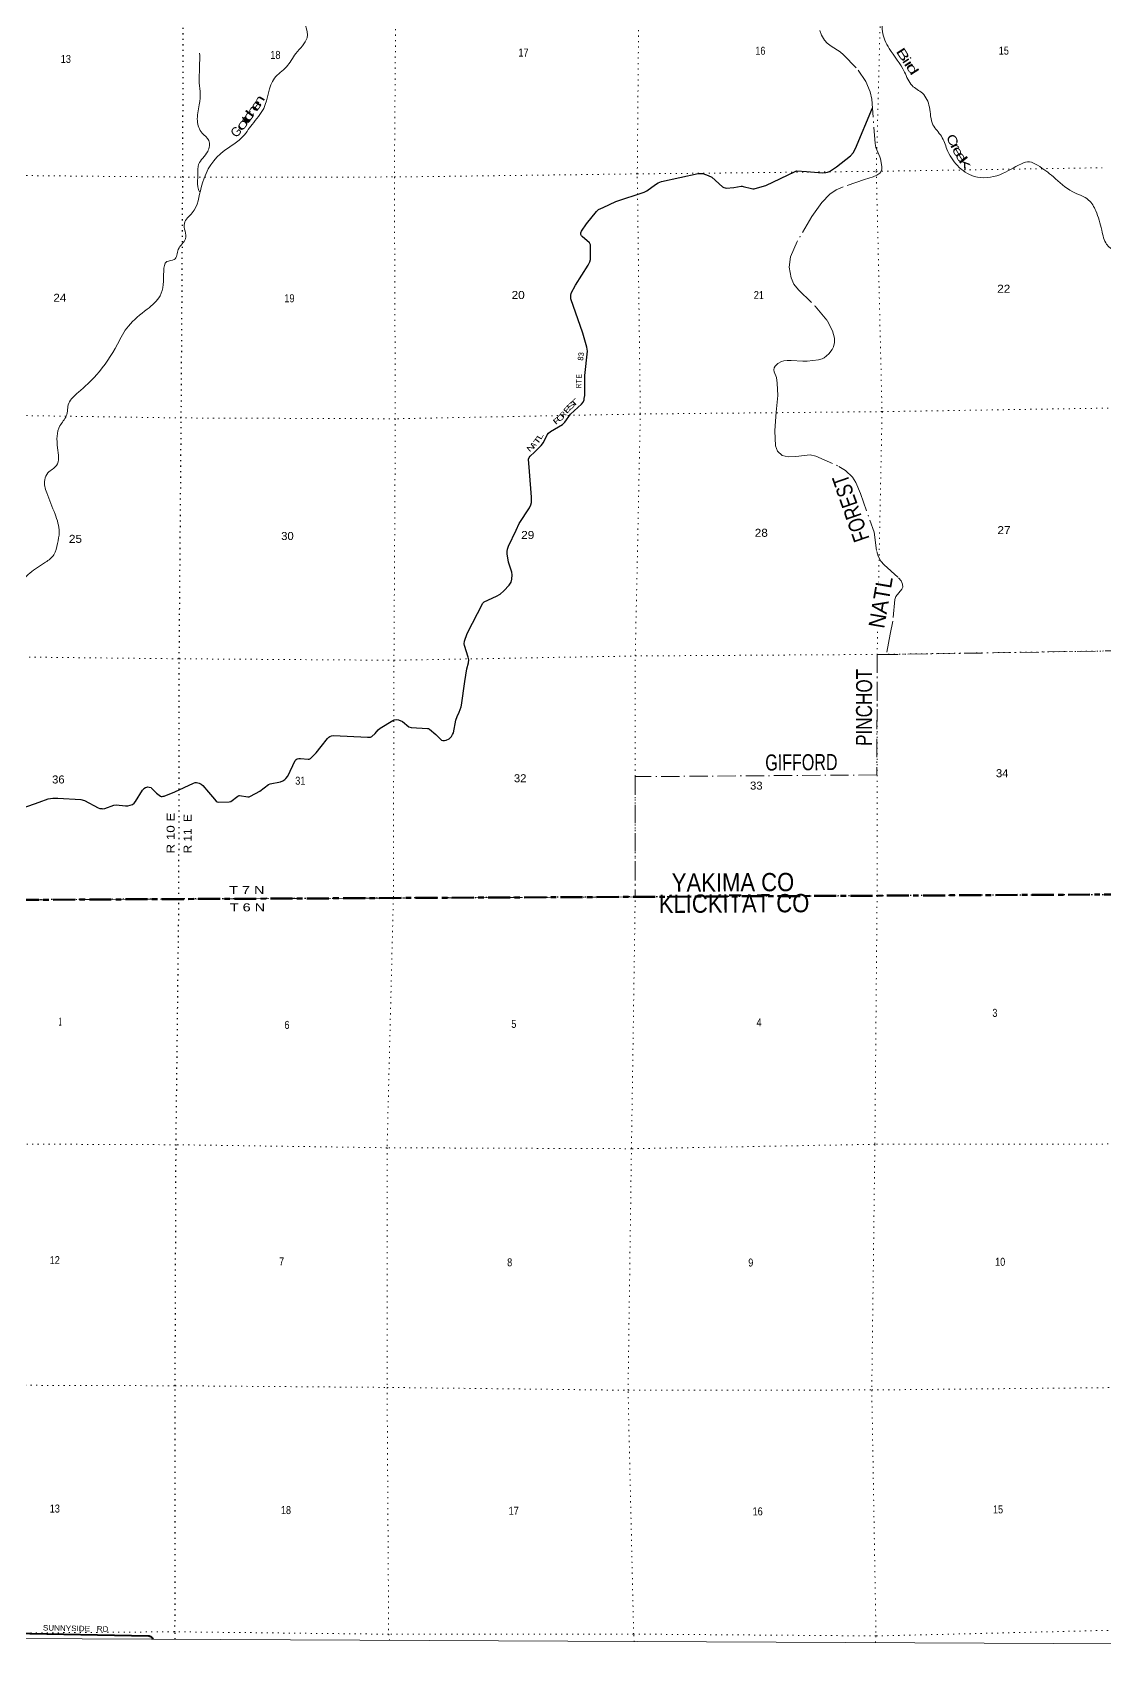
# Model space of a CAD drawing. Header units: feet. Extents: x -254670 to 6, y -549186 to -364975.
# Drawn here: x -126907 to -103482, y -549186 to -513723 of the extents above; entities that cross this region are included whole.
import ezdxf
from ezdxf.enums import TextEntityAlignment as Align

# ---------------------------------------------------------------- set-up
doc = ezdxf.new("R2010")
doc.units = ezdxf.units.FT
doc.header["$LTSCALE"] = 80
for name, pattern in [('DOT_DASHED', [7.7, 5, -1.2, 0.3, -1.2]), ('DOTTED', [1.5, 0.3, -1.2]), ('LONG_DASH_SHORT_DASH', [9.9, 6, -1.2, 1.5, -1.2])]:
    doc.linetypes.add(name, pattern=pattern)
for name, color, linetype, lineweight in [('11', 7, 'LONG_DASH_SHORT_DASH', 60), ('26', 7, 'Continuous', 40), ('29', 7, 'Continuous', 25), ('39', 7, 'Continuous', 13), ('4', 7, 'Continuous', 13), ('44', 7, 'DOT_DASHED', 13), ('6', 7, 'DOTTED', 25), ('7', 7, 'DOTTED', 13)]:
    doc.layers.add(name, color=color, linetype=linetype, lineweight=lineweight)
for name, color, linetype in [('12', 7, 'Continuous'), ('27', 7, 'Continuous'), ('30', 7, 'Continuous'), ('41', 7, 'Continuous')]:
    doc.layers.add(name, color=color, linetype=linetype)

msp = doc.modelspace()

# ---------------------------------------------------------------- linework, layer by layer
at = {"layer": '11'}
msp.add_line((-127247.97, -532686.59), (-95434.91, -532531.66), dxfattribs=at)
at = {"layer": '26'}
msp.add_lwpolyline([(-127336.17, -548715.59), (-124371.06, -548776.62), (-124353.31, -548779.58), (-124326.69, -548789.94), (-124307.46, -548803.26), (-124292.67, -548821.02), (-124274.07, -548852.65)], dxfattribs=at)
at = {"layer": '29'}
for points in [[(-116340.41, -524602.15), (-116272.73, -524460.81), (-116048.92, -524116.57), (-116015.33, -524050.49), (-116006.31, -523996.33), (-116004.93, -523879.96), (-116049.08, -523319.94), (-116069.24, -523052.98), (-116053.67, -523012.28), (-116035.63, -522985.2), (-115935.35, -522901.02), (-115789.43, -522753.11), (-115743.53, -522687.28), (-115662.33, -522518.01), (-115634.57, -522484.85), (-115590.15, -522445.78), (-115327.38, -522291.43), (-115292.42, -522260.71), (-115274.37, -522240.4), (-115148.73, -522071.42), (-114913.75, -521849.63), (-114876.26, -521802.55), (-114855.96, -521755.15), (-114849.19, -521728.07), (-114837.92, -521659.3), (-114834.71, -521223.88), (-114781.52, -520694.37), (-114795.93, -520601.99), (-114884.19, -520294.63), (-115140.18, -519545.14), (-115144.67, -519475.6), (-115133.24, -519422.76), (-115041.44, -519248.56), (-114764.61, -518808.21), (-114728.51, -518735.31), (-114714.98, -518687.91), (-114710.47, -518651.8), (-114710.34, -518541.55), (-114717.24, -518365.16), (-114736.91, -518324.73), (-114894.82, -518187.65), (-114907.84, -518168.81), (-114924.75, -518139.47), (-114925.88, -518103.36), (-114914.06, -518069.18), (-114802.24, -517909.1), (-114583.03, -517636.16), (-114536.41, -517595.13), (-114439.5, -517547.35), (-114158.96, -517422.06), (-113539.82, -517216.37), (-113483.34, -517187.98), (-113295.2, -517044.26), (-113235.32, -517008.73), (-113163.96, -516978.56), (-112362.41, -516805.6), (-112307.14, -516803.35), (-112259.5, -516809.61), (-112140.23, -516850.75), (-112064.93, -516884.63), (-111826.7, -517099.02), (-111799.64, -517112.56), (-111768.96, -517122.59), (-111750.58, -517124.97), (-111581.78, -517109.29), (-111421.83, -517085.48), (-111400.96, -517084.35), (-111376.44, -517088.04), (-111198.52, -517137.39), (-111167.51, -517141.9), (-111139.45, -517139.15), (-110911.5, -517078.71), (-110885.47, -517069.94), (-110244.97, -516760.47), (-110227.49, -516754.83), (-110205.21, -516751.6), (-109996.08, -516762.47), (-109646.69, -516789.81), (-109568.87, -516787.56), (-109533.91, -516778.53), (-109493.16, -516760.46), (-109335.52, -516660.76), (-109034, -516417.16), (-108977.9, -516354.21), (-108924.2, -516259.08), (-108552.72, -515370.71)], [(-120600.8, -529333.27), (-120461.33, -529157.58), (-120431.76, -529130.97), (-120405.82, -529115.17), (-120375.37, -529101.63), (-120332.13, -529095.9), (-119584.05, -529128.98), (-119522.76, -529128.71), (-119488.92, -529112.91), (-119418.51, -529049.38), (-119351.33, -528966.21), (-119307.02, -528933.44), (-119034.42, -528763.08), (-119003.93, -528750.05), (-118959.99, -528740.51), (-118908.11, -528751.8), (-118823.18, -528790.9), (-118680.3, -528900.76), (-118631.03, -528922.1), (-118277.67, -528936.87), (-118252.86, -528941.38), (-118232.97, -528953.79), (-118093, -529068.72), (-117968.66, -529191.91), (-117941.59, -529203.19), (-117903.25, -529205.45), (-117867.16, -529196.42), (-117804, -529167.08), (-117772.42, -529137.74), (-117752.12, -529115.17), (-117727.31, -529074.54), (-117708.51, -529032.14), (-117654.17, -528755.44), (-117630.32, -528677.32), (-117584.52, -528585.16), (-117540.1, -528467.42), (-117531.07, -528428.86), (-117460.87, -527911.43), (-117414.56, -527632.7), (-117381.08, -527505.94), (-117374.32, -527440.49), (-117383.34, -527381.81), (-117469.18, -527128.82), (-117475.82, -527086.14), (-117466.8, -527027.46), (-117410.88, -526860.17), (-117069.82, -526201.4), (-117035.65, -526169.39), (-116765.22, -526050.08), (-116687.5, -526002.79), (-116605.16, -525930.56), (-116491.85, -525806.36), (-116450.66, -525740.98), (-116433.74, -525677.78), (-116423.8, -525579.89), (-116430.36, -525524.31), (-116502.24, -525304.67), (-116535.24, -525122.56), (-116536.37, -525068.39), (-116530.73, -525023.25), (-116507.68, -524951.49), (-116340.41, -524602.15)], [(-123058.79, -530334.93), (-122973.21, -530437.79), (-122895.99, -530525.78), (-122873.43, -530541.58), (-122847.3, -530548.66), (-122609.53, -530541.58), (-122575.62, -530533.69), (-122417.8, -530417.45), (-122392.99, -530406.16), (-122379.55, -530406.05), (-122202.74, -530434.85), (-122169.69, -530433.25), (-122142.62, -530421.96), (-121938.28, -530307.49), (-121751.27, -530166.92), (-121709.79, -530147.87), (-121488.21, -530106.62), (-121437.75, -530083.41), (-121392.64, -530056.33), (-121370.08, -530033.76), (-121330.39, -529982.84), (-121168.97, -529642.36), (-121147.9, -529620.73), (-121120.84, -529604.94), (-121084.75, -529593.65), (-121049.93, -529594.68), (-120884, -529611.71), (-120861.44, -529609.45), (-120829.87, -529593.65), (-120709.05, -529469.63), (-120600.8, -529333.27)], [(-127237.13, -530716.9), (-126757.89, -530549.09), (-126564.28, -530481.64), (-126460.36, -530461.45), (-126350.89, -530460.42), (-125851.35, -530493.05), (-125771.94, -530514.9), (-125467.91, -530673.61), (-125432.95, -530689.41), (-125393.06, -530693), (-125372.05, -530693.92), (-125328.06, -530687.15), (-125130.7, -530619.44), (-125080.66, -530611.97), (-124873.61, -530630.86), (-124819.43, -530630.73), (-124769.81, -530619.44), (-124722.44, -530599.13), (-124684.08, -530571.42), (-124652.52, -530538.19), (-124500.95, -530289.22), (-124483.92, -530267.36), (-124469.81, -530253.81), (-124433.72, -530233.5), (-124407.23, -530222.22), (-124386.36, -530217.7), (-124353.59, -530219.58), (-124316.43, -530233.5), (-124303.47, -530241.4), (-124193.65, -530354.66), (-124106.68, -530418.57), (-124093.71, -530424.22), (-124072.85, -530425.34), (-124054.23, -530423.09), (-124029.17, -530417.52), (-123793.13, -530326.16), (-123387.4, -530137.16), (-123350.49, -530124.04), (-123323.42, -530124.04), (-123267.03, -530137.58), (-123219.66, -530160.15), (-123182.58, -530186.13), (-123058.79, -530334.93)]]:
    msp.add_lwpolyline(points, dxfattribs=at)
at = {"layer": '39'}
for points in [[(-119715.17, -503189.77), (-119824.37, -503418.36), (-119854.72, -503669.55), (-119931.27, -503810.14), (-120076.24, -503998.88), (-120128.78, -504326.41), (-120105.09, -504979.63), (-120133.47, -505289.1), (-119938.53, -505572.72), (-119625.09, -506133.85), (-119677.75, -506648.29), (-119625.65, -506935.76), (-119760.65, -507249.12), (-119968.11, -507604.6), (-120109.08, -507819.47), (-120222.06, -508275.56), (-120463.76, -508695.3), (-120765.8, -509094.88), (-121108.03, -509436.12), (-120852.69, -509653.49), (-120911.31, -510047.34), (-121571.35, -510319.86), (-121688.29, -510685.49), (-121686.6, -511155.79), (-121495.83, -511648.43), (-121560.6, -512207.07), (-121669.44, -512514.44), (-121432.25, -512792.08), (-121086.58, -513296.97), (-120907.92, -513839.84), (-121151.58, -514183.22), (-121356.98, -514474.38), (-121618.68, -514721.26), (-121854.51, -515382.19), (-122106.22, -515733.6), (-122337.78, -516026.74), (-122798.71, -516373.86), (-123221.69, -517114.95), (-123415.21, -517667.41), (-123588.38, -517896.31), (-123562.46, -518231.98), (-123721.55, -518464.92), (-123808.21, -518689.91), (-123969.18, -518733.92), (-124037.72, -518942.86), (-124118.57, -519483.39), (-124400.42, -519774.46), (-124811.07, -520141.75), (-125050.75, -520541.4), (-125507.88, -521208.08), (-125902.44, -521589.46), (-126113.85, -521830.37), (-126168.36, -522107.65), (-126305.3, -522322.53), (-126357.94, -522802.81), (-126384.37, -523192.68), (-126567.55, -523353.24), (-126640.08, -523503.88), (-126596.02, -523787.32), (-126413.27, -524251.81), (-126323.02, -524647.85), (-126359.4, -524899.03), (-126438.03, -525142.12), (-126621.22, -525306.7), (-126963.38, -525541.42), (-127213.38, -525805.79)], [(-107704.15, -503250.13), (-107786.14, -503487.6), (-107971.37, -503696.38), (-107915.26, -504022.04), (-107814.76, -504136.73), (-107796.72, -504235.23), (-107692.15, -504287.61), (-107676.13, -504404.2), (-107527.35, -504522.97), (-107479.14, -504635.57), (-107429, -504852.7), (-107429.17, -505091.86), (-107528.01, -505479.63), (-107628.89, -505899.55), (-107542.54, -506116.72), (-107595.06, -506430.18), (-107913.16, -506781.5), (-108235.19, -506998.16), (-108509.13, -507478.16), (-108636, -507672.96), (-108762.99, -508028.53), (-109053.02, -508520.57), (-109214.3, -509004.74), (-109254.84, -509434.78), (-109279.22, -509778.43), (-109198.95, -510069.95), (-109098.78, -510671), (-108913.97, -511063.15), (-108888.02, -511346.56), (-108698.94, -511389), (-108642.85, -511726.72), (-108653.01, -511871.41), (-108460.14, -512235.42), (-108367.76, -512470.69), (-108279.47, -512796.38), (-108299.91, -513254.59), (-108336.43, -513704.74), (-108185.81, -514072.72), (-107852.22, -514587.65), (-107687.46, -514885.3), (-107462.26, -515052.4), (-107309.58, -515354.06), (-107231.39, -515742.05), (-107046.49, -515993.5), (-106925.98, -516275.02), (-106696.89, -516633.05), (-106328.91, -516870.67), (-105769.62, -516833.18), (-105298.7, -516594.6), (-105121.64, -516550.6), (-104944.66, -516627.19), (-104600.82, -516878.85), (-104178.59, -517206.97), (-103830.68, -517386.27), (-103673.93, -517623.63), (-103543.46, -518045.85), (-103437.05, -518353.48), (-102869.92, -518611.44), (-102170.03, -518889.66), (-101661.09, -518944.56), (-101222.54, -518947.11), (-100691.29, -518732.73), (-100087.77, -518745.54), (-99574.78, -518754.21), (-99083.87, -518690.51), (-98743.92, -518741.18), (-98430.2, -518898.33), (-97963.5, -518935.09), (-97625.5, -518889.28), (-97335.69, -518730.87), (-96872.98, -518709.34), (-96327.83, -518764.28), (-95989.98, -518937.54), (-95654.15, -519118.84), (-95452.98, -519129.14), (-95381.81, -519121.92)], [(-123258.16, -517204.79), (-123294.11, -517100.79), (-123291.9, -516821.43), (-123275.66, -516606.41), (-123078.31, -516325.28), (-123054, -516084.13), (-123200.75, -515923.17), (-123303.16, -515655.73), (-123262.68, -515302.06), (-123242.36, -515012.67), (-123266.33, -514765.44), (-123260.17, -514598.63), (-123253.84, -514174.57)]]:
    msp.add_spline(points, degree=3, dxfattribs=at)
at = {"layer": '4'}
msp.add_lwpolyline([(-252658.03, -364975.08), (-221076.82, -365300.9), (-189495.2, -365583.27), (-157913.21, -365822.21), (-126330.93, -366017.71), (-94748.41, -366181.36), (-63165.71, -366278.36), (-31582.88, -366343.53), (0, -366365.25), (0, -549186.32), (-31834.36, -549164.42), (-63668.65, -549098.74), (-95502.83, -548989.26), (-127336.83, -548836.01), (-159170.57, -548638.96), (-191004.03, -548398.11), (-222837.12, -548113.49), (-254669.8, -547785.08)], close=True, dxfattribs=at)
msp.add_lwpolyline([(-252658.03, -364975.08), (-221076.82, -365300.9), (-189495.2, -365583.27), (-157913.21, -365822.21), (-126330.93, -366017.71), (-94748.41, -366181.36), (-63165.71, -366278.36), (-31582.88, -366343.53), (0, -366365.25), (0, -549186.32), (-31834.36, -549164.42), (-63668.65, -549098.74), (-95502.83, -548989.26), (-127336.83, -548836.01), (-159170.57, -548638.96), (-191004.03, -548398.11), (-222837.12, -548113.49), (-254669.8, -547785.08)], close=True, dxfattribs=at)
at = {"layer": '44'}
for points in [[(-109702.7, -513681.76), (-109664.08, -513785.79), (-109601.94, -513889.51), (-109540.51, -513960.14), (-109457.53, -514024.52), (-109258.07, -514147.5), (-109188.13, -514209.36), (-108864.62, -514550.15), (-108698.96, -514793.36), (-108599.92, -515023.67), (-108570.27, -515178), (-108495.67, -516149.15)], [(-108495.67, -516149.15), (-108480.42, -516236.68), (-108393.04, -516440.67), (-108375.28, -516489.09), (-108346.99, -516650.23), (-108349.47, -516708.44), (-108370.81, -516773.36), (-108391.96, -516800.82), (-108457.74, -516844.81), (-108535.15, -516880.74), (-108726.74, -516941.37), (-109191.82, -517096.72), (-109348.01, -517160.8), (-109483.93, -517255.46), (-109656.8, -517441.58), (-109880.1, -517748.69), (-110200.68, -518295.27), (-110343.84, -518628.47), (-110372.36, -518853.67), (-110328.44, -519091.14), (-110270.08, -519224.33), (-110172.22, -519349.1), (-109807.25, -519710.11), (-109545.19, -520021.27), (-109423.63, -520243.2), (-109383.21, -520409.47), (-109380.98, -520502.57), (-109406.07, -520599.81), (-109435.56, -520658.07), (-109505.31, -520748.78), (-109609.46, -520835.57), (-109655.18, -520858.76), (-109733.61, -520882.79), (-109981.01, -520910.17), (-110073.52, -520909.93), (-110328.66, -520891.81), (-110415.22, -520893.87), (-110491.93, -520905.05), (-110543.98, -520919.98), (-110618.58, -520959.58), (-110681.87, -521020.85), (-110703.49, -521057.81), (-110710.21, -521101.4), (-110701.83, -521144.26), (-110648.19, -521268.03), (-110633.29, -521391.4), (-110623.64, -521660.63), (-110658.8, -522027.82), (-110686.52, -522430.71), (-110669.84, -522763.22), (-110625.13, -522877.1), (-110525.3, -522970.15), (-110397.47, -523002.55), (-110225.95, -522993.91), (-109913.32, -522955.16), (-109792.71, -522983.67), (-109288.83, -523209.61), (-109145.62, -523297.29), (-108992.32, -523444), (-108916.12, -523563.22), (-108815.81, -523806.29), (-108513.16, -524650.71), (-108459.98, -525070.43), (-108431.73, -525176.23), (-108371.46, -525280.28), (-108295.48, -525364.43), (-107982.66, -525643.48), (-107929.4, -525709.19), (-107894.55, -525785.86), (-107891.66, -525850.45), (-107912.51, -525897), (-108039.35, -526054.33), (-108062.92, -526118.49), (-108108.87, -526595.6), (-108167.83, -526877.76), (-108252.29, -527324.37)], [(-103041.22, -521929.41), (-103067.05, -527239.27), (-108252.29, -527324.37)], [(-108252.29, -527324.37), (-108449.75, -527321.3), (-108457.34, -529954.96), (-113737.37, -529993.24), (-113736.89, -532622.66), (-127247.97, -532686.59)]]:
    msp.add_lwpolyline(points, dxfattribs=at)
at = {"layer": '6'}
for points in [[(-123787.04, -548855.26), (-123792.58, -548696.29), (-123789.16, -543310), (-123769.4, -538058.42), (-123706.47, -532678.08), (-123699.62, -527416.6), (-123655.72, -522150.98), (-123621.87, -516885.34), (-123606.12, -511605.61), (-123493.82, -506346.1), (-123512.55, -503172)], [(-95434.91, -532531.66), (-97846.25, -532547.62), (-103148.68, -532571.55), (-108451.61, -532598.44), (-113736.89, -532622.66), (-119017.08, -532647.98), (-123710.77, -532667.31), (-127247.97, -532686.59)]]:
    msp.add_lwpolyline(points, dxfattribs=at)
at = {"layer": '7'}
for points in [[(-118794.17, -503196.76), (-118770.22, -506311.77), (-118959, -511611.39), (-118998.88, -516883.05), (-118978.42, -522168.85), (-119008.26, -527448.56), (-119021.38, -532646.9), (-119158.52, -538106.36), (-119158.15, -543345.91), (-119123.69, -548742.27), (-119099.27, -548879.85)], [(-113758.87, -548906.73), (-113771.2, -548739.42), (-113893.46, -543408.73), (-113819.36, -538127.06), (-113736.89, -532622.66), (-113735.41, -527354.63), (-113625.1, -522064.97), (-113691.85, -516815.29), (-113645.92, -511523.53), (-113493.38, -506264.07), (-113515.9, -503223.31)], [(-108231.61, -503248.67), (-108210.49, -506196.28), (-108330.83, -511435.68), (-108469.33, -516759.48), (-108344.24, -522013.25), (-108418.38, -525742.9)], [(-127160.83, -516851.44), (-123621.87, -516885.34), (-118998.88, -516883.05), (-113691.85, -516815.29), (-108469.33, -516759.48), (-103532.44, -516680.78)], [(-95391.11, -521914.97), (-97724.22, -521984.26), (-103041.22, -521929.41), (-108344.24, -522013.25), (-113625.1, -522064.97), (-118978.42, -522168.85), (-123655.72, -522150.98), (-127189.71, -522097.69)], [(-108439.89, -526825.35), (-108449.75, -527321.3), (-108452.69, -532596.28), (-108500.25, -538031.18), (-108568.36, -543401.29), (-108475.55, -548779.63), (-108490, -548932.02)], [(-127218.76, -527377.47), (-123699.62, -527416.6), (-119008.26, -527448.56), (-113735.41, -527354.63), (-108449.75, -527321.3), (-103067.05, -527239.27), (-97719.83, -527239.89), (-95412.92, -527202.54)], [(-95457.73, -538061.75), (-97882.28, -538060.46), (-103161.07, -538023.75), (-108500.25, -538031.18), (-113819.36, -538127.06), (-119158.52, -538106.36), (-123769.39, -538040.33), (-127277.35, -538025.78)], [(-127306.36, -543298.75), (-123789.16, -543310), (-119158.15, -543345.91), (-113893.46, -543408.73), (-108568.36, -543401.29), (-103237.21, -543349.63), (-97932.28, -543406.47), (-95479.66, -543372.95)], [(-95501.58, -548685.17), (-97887.71, -548734.51), (-103166.47, -548651.58), (-108475.55, -548779.63), (-113771.2, -548739.42), (-119123.69, -548742.27), (-123809, -548688.21), (-127336.17, -548715.59)]]:
    msp.add_lwpolyline(points, dxfattribs=at)

# ---------------------------------------------------------------- texts
at = {"layer": '12', "width": 0.9}
for s, p in [('YAKIMA CO', (-112936.95, -532509.22)), ('KLICKITAT CO', (-113221.55, -532973.16))]:
    msp.add_text(s, height=400, rotation=0.279, dxfattribs=at).set_placement(p)
at = {"layer": '27', "width": 1.1}
msp.add_text('SUNNYSIDE   RD', height=120, rotation=358.821, dxfattribs=at).set_placement((-126680.07, -548659.08))
at = {"layer": '30'}
for s, rotation, width, p in [('8', 84.264, 0.9, (-114872.16, -520858.01)), ('3', 84.264, 0.9, (-114859.03, -520765.64)), ('E', 89.578, 0.7, (-114905.4, -521241.69)), ('R', 89.578, 0.65, (-114913.88, -521451.2)), ('T', 89.578, 0.8, (-114908.51, -521352.98)), ('E', 49.368, 1.65, (-115173.45, -522000.86)), ('S', 43.346, 1.75, (-115102.02, -521932.56)), ('T', 43.346, 2, (-115030.66, -521863.72)), ('F', 38.93, 1.7, (-115413.23, -522256.31)), ('O', 41.306, 1.5, (-115329.14, -522187.96)), ('N', 40.012, 1.5, (-115980.94, -522848.11)), ('T', 53.114, 1.75, (-115828.79, -522682.06)), ('L', 60.373, 1.5, (-115764.72, -522578.18))]:
    msp.add_text(s, height=120, rotation=rotation, dxfattribs=dict(at, width=width)).set_placement(p, align=Align.CENTER)
for s, rotation, p in [('R', 45.368, (-115270.83, -522117.98)), ('A', 45.388, (-115923.03, -522786.32))]:
    msp.add_text(s, height=120, rotation=rotation, dxfattribs=at).set_placement(p, align=Align.CENTER)
at = {"layer": '41'}
for s, rotation, width, p in [('B', 302.796, 1.65, (-107969.78, -514258.34)), ('i', 303.079, 1.4, (-107887.48, -514386.96)), ('r', 303.079, 1.75, (-107831.26, -514473.25)), ('d', 303.079, 1.75, (-107763.59, -514574.15)), ('e', 55.096, 1.65, (-121946.03, -515373.54)), ('n', 58.872, 1.6, (-121876.16, -515263.29)), ('o', 50.991, 1.8, (-122250.72, -515795.11)), ('t', 52.395, 1.7, (-122170.57, -515689.71)), ('c', 53.679, 1.9, (-122111.32, -515605.49)), ('h', 53.679, 1.8, (-122031.53, -515492.45)), ('C', 298.194, 1.3, (-106893.51, -516120.81)), ('r', 299.154, 1.65, (-106824.96, -516256.3)), ('e', 301.306, 1.5, (-106768.05, -516374.2)), ('e', 301.306, 1.5, (-106697.56, -516495.2)), ('k', 308.591, 2, (-106600.84, -516631.04))]:
    msp.add_text(s, height=200, rotation=rotation, dxfattribs=dict(at, width=width)).set_placement(p, align=Align.CENTER)
msp.add_text('G', height=200, rotation=45.553, dxfattribs=at).set_placement((-122386.72, -515962.39), align=Align.CENTER)
at = {"layer": '44'}
for s, rotation, width, p in [('FOREST', 109.153, 0.8, (-108613.31, -524785.87)), ('NATL', 80.281, 0.95, (-108298.05, -526769.06)), ('PINCHOT', 89.835, 0.8, (-108565.17, -529321.58)), ('GIFFORD', 0.415, 0.75, (-110894.99, -529859.55))]:
    msp.add_text(s, height=350, rotation=rotation, dxfattribs=dict(at, width=width)).set_placement(p)
at = {"layer": '6'}
for s, rotation, width, p in [('R 10 E', 89.925, 1.25, (-123801.06, -531673.95)), ('R 11  E', 89.925, 1.1, (-123430.31, -531670.14)), ('T 7 N', 0.279, 1.35, (-122609.73, -532560.24)), ('T 6 N', 0.279, 1.35, (-122595.12, -532939.4))]:
    msp.add_text(s, height=175, rotation=rotation, dxfattribs=dict(at, width=width)).set_placement(p)
at = {"layer": '7'}
for s, width, p in [('13', 0.85, (-126287.7, -514389.86)), ('18', 0.85, (-121709.4, -514301.74)), ('17', 0.85, (-116289.14, -514249.36)), ('16', 0.85, (-111112.71, -514210)), ('15', 0.85, (-105793.72, -514207.76)), ('24', 1.1, (-126451.15, -519611.86)), ('19', 0.85, (-121402.02, -519621.89)), ('20', 1.1, (-116437.42, -519550.4)), ('21', 0.85, (-111145.87, -519551.31)), ('22', 1.1, (-105827.38, -519413.58)), ('25', 1.1, (-126110.93, -524881.73)), ('30', 1.05, (-121472.74, -524819)), ('29', 1.1, (-116228.5, -524797.29)), ('28', 1.1, (-111125.33, -524749.35)), ('27', 1.1, (-105822.6, -524691.26)), ('36', 1.05, (-126477.99, -530142.31)), ('31', 0.85, (-121165.52, -530169.34)), ('32', 1.05, (-116387.34, -530115.68)), ('33', 1.05, (-111227.71, -530276.39)), ('34', 1.05, (-105854.83, -530005.06)), ('3', 0.85, (-105933.33, -535244.77)), ('1', 0.4, (-126332.96, -535436.13)), ('6', 0.85, (-121401.89, -535508.14)), ('5', 0.85, (-116444.31, -535485.98)), ('4', 0.85, (-111085.24, -535451.51)), ('12', 0.85, (-126530.56, -540651.21)), ('7', 0.85, (-121517.91, -540678.02)), ('8', 0.85, (-116534.93, -540698.72)), ('9', 0.85, (-111267.42, -540703.02)), ('10', 0.85, (-105873.32, -540687.29)), ('13', 0.85, (-126529.12, -546081.75)), ('18', 0.85, (-121478.5, -546114.71)), ('17', 0.85, (-116503.07, -546131.35)), ('16', 0.85, (-111172.67, -546143.66)), ('15', 0.85, (-105920.25, -546099.96))]:
    msp.add_text(s, height=175, dxfattribs=dict(at, width=width)).set_placement(p)

doc.saveas('drawing.dxf')
